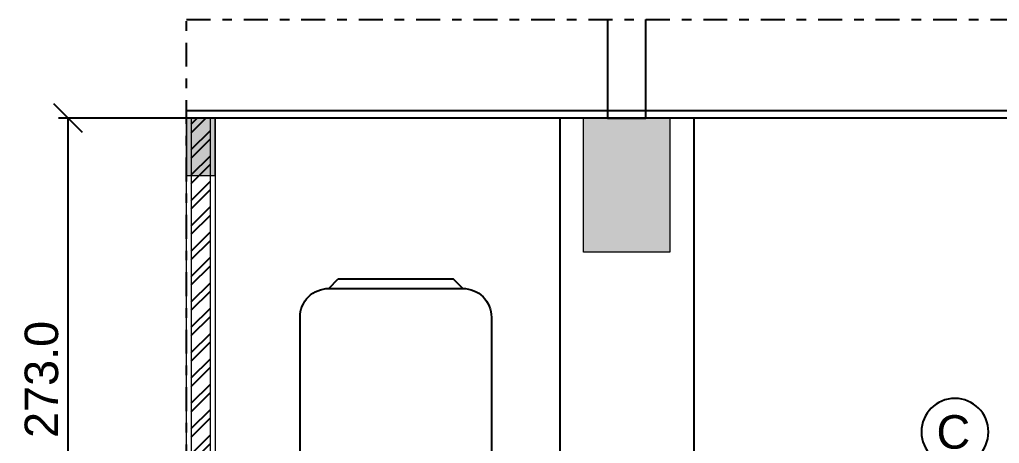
# Model space of a CAD drawing. Header units: inches. Extents: x 249 to 1192, y -18 to 440.
# Drawn here: x 525.39 to 535.63, y 219.37 to 223.8 of the extents above; entities that cross this region are included whole.
import ezdxf
from ezdxf.enums import TextEntityAlignment as Align

# ---------------------------------------------------------------- set-up
doc = ezdxf.new("R2010")
doc.units = ezdxf.units.IN
doc.header["$MEASUREMENT"] = 0
doc.linetypes.add('DASHDOT2', pattern=[0.5, 0.25, -0.125, 0, -0.125])
for name, color, linetype, lineweight in [('ARSIR BETON', 8, 'Continuous', 0), ('BALOK', 3, 'Continuous', 20), ('DIMENSI', 85, 'Continuous', 20), ('DINDING', 6, 'Continuous', 0), ('DINDING2', 137, 'Continuous', 20), ('TEXT (KET. GAMBAR)', 8, 'Continuous', 25)]:
    doc.layers.add(name, color=color, linetype=linetype, lineweight=lineweight)
for name, color, linetype in [('ARSIR DINDING', 64, 'Continuous'), ('ATAP', 123, 'Continuous'), ('KOLOM', 5, 'Continuous'), ('KUDA-KUDA', 165, 'Continuous')]:
    doc.layers.add(name, color=color, linetype=linetype)
doc.styles.add('S', font='SIMPLEX', dxfattribs={"width": 1.1})
doc.styles.get("Standard").update_dxf_attribs({"font": 'arial.ttf'})
doc.dimstyles.new('UK. GDG PERTEMUAN', dxfattribs={"dimtxt": 0.5, "dimasz": 0.5, "dimexe": 0.5, "dimexo": 0.05, "dimgap": 0.1, "dimtad": 2, "dimdec": 0, "dimlfac": 100, "dimzin": 0, "dimdsep": 46, "dimtxsty": 'Standard', "dimblk": 'OBLIQUE', "dimcen": 0.09, "dimclrd": 8, "dimclre": 256, "dimclrt": 256, "dimadec": 0, "dimazin": 0, "dimtfac": 1, "dimtdec": 0, "dimtofl": 0, "dimtmove": 0, "dimatfit": 3, "dimldrblk": 'OBLIQUE', "dimfxl": 0, "dimtolj": 1, "dimtzin": 0, "dimarcsym": 0})

# ---------------------------------------------------------------- blocks, each defined once
blk = doc.blocks.new('B1')
at = {"layer": 'ARSIR BETON'}
blk.add_hatch(color=256, dxfattribs=at).paths.add_polyline_path([(364.6452, 149.9333), (364.1952, 149.9333), (364.1952, 149.2333), (364.6452, 149.2333)])
at = {"layer": 'BALOK'}
blk.add_lwpolyline([(364.1952, 149.9333), (364.6452, 149.9333), (364.6452, 149.2333), (364.1952, 149.2333)], close=True, dxfattribs=at)
blk = doc.blocks.new('_Oblique')
at = {"color": 0, "linetype": 'ByBlock', "lineweight": -2}
blk.add_line((-0.5, -0.5), (0.5, 0.5), dxfattribs=at)
blk = doc.blocks.new('*D369')
at = {"layer": 'DEFPOINTS', "color": 0}
for p in [(525.901, 222.766), (527.436, 222.766), (527.136, 217.306)]:
    blk.add_point(p, dxfattribs=at)
at = {"layer": 'DIMENSI', "lineweight": -2}
for p, q in [((527.386, 222.766), (525.801, 222.766)), ((527.086, 217.306), (525.801, 217.306))]:
    blk.add_line(p, q, dxfattribs=at)
at = {"layer": 'DIMENSI', "color": 8, "lineweight": -2}
blk.add_line((525.901, 217.306), (525.901, 222.766), dxfattribs=at)
at = {"layer": 'DIMENSI', "color": 8, "lineweight": -2, "xscale": 0.3, "yscale": 0.3, "zscale": 0.3}
for p, rotation in [((525.901, 222.766), 90), ((525.901, 217.306), 270)]:
    blk.add_blockref('_Oblique', p, dxfattribs=dict(at, rotation=rotation))
at = {"layer": 'DIMENSI', "insert": (525.623, 220.036), "char_height": 0.35, "attachment_point": 5, "rotation": 90}
blk.add_mtext('\\A1;273.0', dxfattribs=at)
blk = doc.blocks.new('NAV')
blk.add_circle((0, -0.4), 0.35)
at = {"style": 'S', "width": 0.75, "flags": 4}
blk.add_attdef('AV', text='', height=0.3, dxfattribs=at).set_placement((0, -0.4), align=Align.MIDDLE)

msp = doc.modelspace()

# ---------------------------------------------------------------- hatches: boundary and pattern name
at = {"layer": 'ARSIR BETON'}
h = msp.add_hatch(color=256, dxfattribs=at)
h.paths.add_polyline_path([(527.3863, 222.7663), (527.1863, 222.7663), (527.1863, 222.1663), (527.3863, 222.1663)])
h.paths.add_polyline_path([(527.1863, 222.7663), (527.1363, 222.7663), (527.1363, 222.1663), (527.1863, 222.1663)])
h.paths.add_polyline_path([(527.4363, 222.7663), (527.3863, 222.7663), (527.3863, 222.1663), (527.4363, 222.1663)])
at = {"layer": 'ARSIR DINDING'}
h = msp.add_hatch(dxfattribs=at)
h.set_pattern_fill('ANSI32', color=256, scale=0.5, style=0)
h.set_pattern_definition([(45, (527.18635, 211.56628), (-0.1325825, 0.1325825), []), (45, (527.27473, 211.56628), (-0.1325825, 0.1325825), [])])
h.paths.add_polyline_path([(527.3863, 222.7663), (527.1863, 222.7663), (527.1863, 215.3063), (527.3863, 215.3063)])

# ---------------------------------------------------------------- linework, layer by layer
for p, q in [((528.6226, 220.9863), (528.7226, 221.0863)), ((528.7226, 221.0863), (529.9226, 221.0863)), ((530.0226, 220.9863), (529.9226, 221.0863))]:
    msp.add_line(p, q)
at = {"linetype": 'DASHDOT2'}
msp.add_lwpolyline([(527.1363, 223.797), (540.9632, 223.797), (540.9632, 200.5056), (527.1363, 200.5056)], close=True, dxfattribs=at)
msp.add_lwpolyline([(530.0226, 220.9863, -0.4142136), (530.3226, 220.6863), (530.3226, 218.7863, -0.4142136), (530.1226, 218.5863), (528.5226, 218.5863, -0.4142136), (528.3226, 218.7863), (528.3226, 220.6863, -0.4142136), (528.6226, 220.9863)], format="xyb", close=True)
at = {"layer": 'ATAP'}
for points in [[(527.1363, 222.8463), (540.9293, 222.8463)], [(540.9293, 222.7663), (527.1363, 222.7663)]]:
    msp.add_lwpolyline(points, dxfattribs=at)
at = {"layer": 'BALOK'}
msp.add_lwpolyline([(527.1363, 222.1663), (527.4363, 222.1663), (527.4363, 222.7663), (527.1363, 222.7663)], close=True, dxfattribs=at)
at = {"layer": 'DINDING'}
msp.add_lwpolyline([(527.1363, 222.7663), (527.4363, 222.7663), (527.4363, 211.5663), (527.1363, 211.5663)], close=True, dxfattribs=at)
at = {"layer": 'DINDING2'}
msp.add_lwpolyline([(527.1863, 211.5663), (527.3863, 211.5663), (527.3863, 222.7663), (527.1863, 222.7663)], close=True, dxfattribs=at)
at = {"layer": 'KOLOM'}
for points in [[(531.0363, 222.7663), (531.0363, 218.6263)], [(532.4358, 222.7663), (532.4358, 218.6263)]]:
    msp.add_lwpolyline(points, dxfattribs=at)
at = {"layer": 'KUDA-KUDA'}
msp.add_lwpolyline([(531.5347, 223.797), (531.5347, 222.7663), (531.9347, 222.7663), (531.9347, 223.797)], dxfattribs=at)

# ---------------------------------------------------------------- block references
at = {"xscale": 2, "yscale": 2, "zscale": 2}
msp.add_blockref('B1', (-197.1047, -77.1003), dxfattribs=at)
at = {"layer": 'TEXT (KET. GAMBAR)', "color": 3}
ref = msp.add_blockref('NAV', (535.1648, 219.887), dxfattribs=dict(at, xscale=-1))
ref.add_attrib('AV', 'C', dxfattribs={"layer": '0', "height": 0.35, "flags": 4}).set_placement((535.1482, 219.487), align=Align.MIDDLE)

# ---------------------------------------------------------------- dimensions: what is measured, and where the dimension line sits
at = {"layer": 'DIMENSI'}
dim = msp.add_linear_dim(base=(525.9014, 222.7663), p1=(527.1363, 217.3063), p2=(527.4363, 222.7663), angle=90, dimstyle='UK. GDG PERTEMUAN', override={"dimtxt": 0.35, "dimasz": 0.3, "dimexe": 0.1, "dimdec": 1, "dimlfac": 50}, dxfattribs=at)
dim.commit()
dim.dimension.update_dxf_attribs({"geometry": '*D369', "text_midpoint": (525.6226, 220.0363)})

doc.saveas('drawing.dxf')
